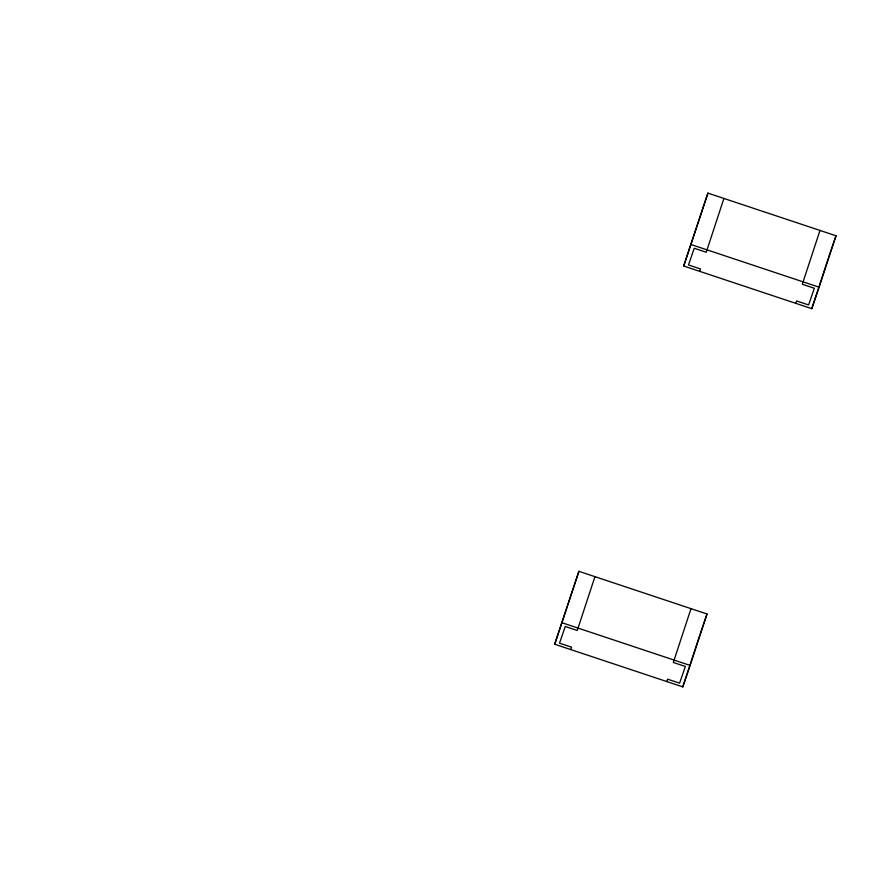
<?xml version="1.0" encoding="UTF-8"?>
<svg xmlns="http://www.w3.org/2000/svg" width="880" height="880" viewBox="0 0 880 880"><rect width="100%" height="100%" fill="white"/><g stroke="black" fill="none" stroke-linecap="round" stroke-linejoin="round"><path stroke-width="1.32" d="M554.708 644.237L578.919 571.329L707.014 613.987L690.151 665.423L682.803 686.884L554.708 644.237L578.919 571.329M683.705 266.013L707.916 193.116L836 235.763L819.137 287.199L811.789 308.671L683.705 266.013L707.916 193.116M594.935 576.664L577.258 630.476L565.246 626.483L559.526 643.181L571.538 647.174L570.724 649.561M723.921 198.44L706.244 252.263L694.232 248.259L688.523 264.957L700.524 268.961L699.71 271.348M690.998 608.652L673.321 662.475L685.333 666.468L679.613 683.166L667.601 679.173L666.787 681.56M819.984 230.439L802.307 284.251L814.319 288.255L808.599 304.953L796.598 300.949L795.773 303.336M682.803 686.884L699.655 635.459M811.789 308.671L828.223 258.522M828.652 257.235L836 235.763M700.095 634.194L707.014 613.987M691.053 244.541L819.137 287.199M562.056 622.765L690.151 665.423"/></g></svg>
